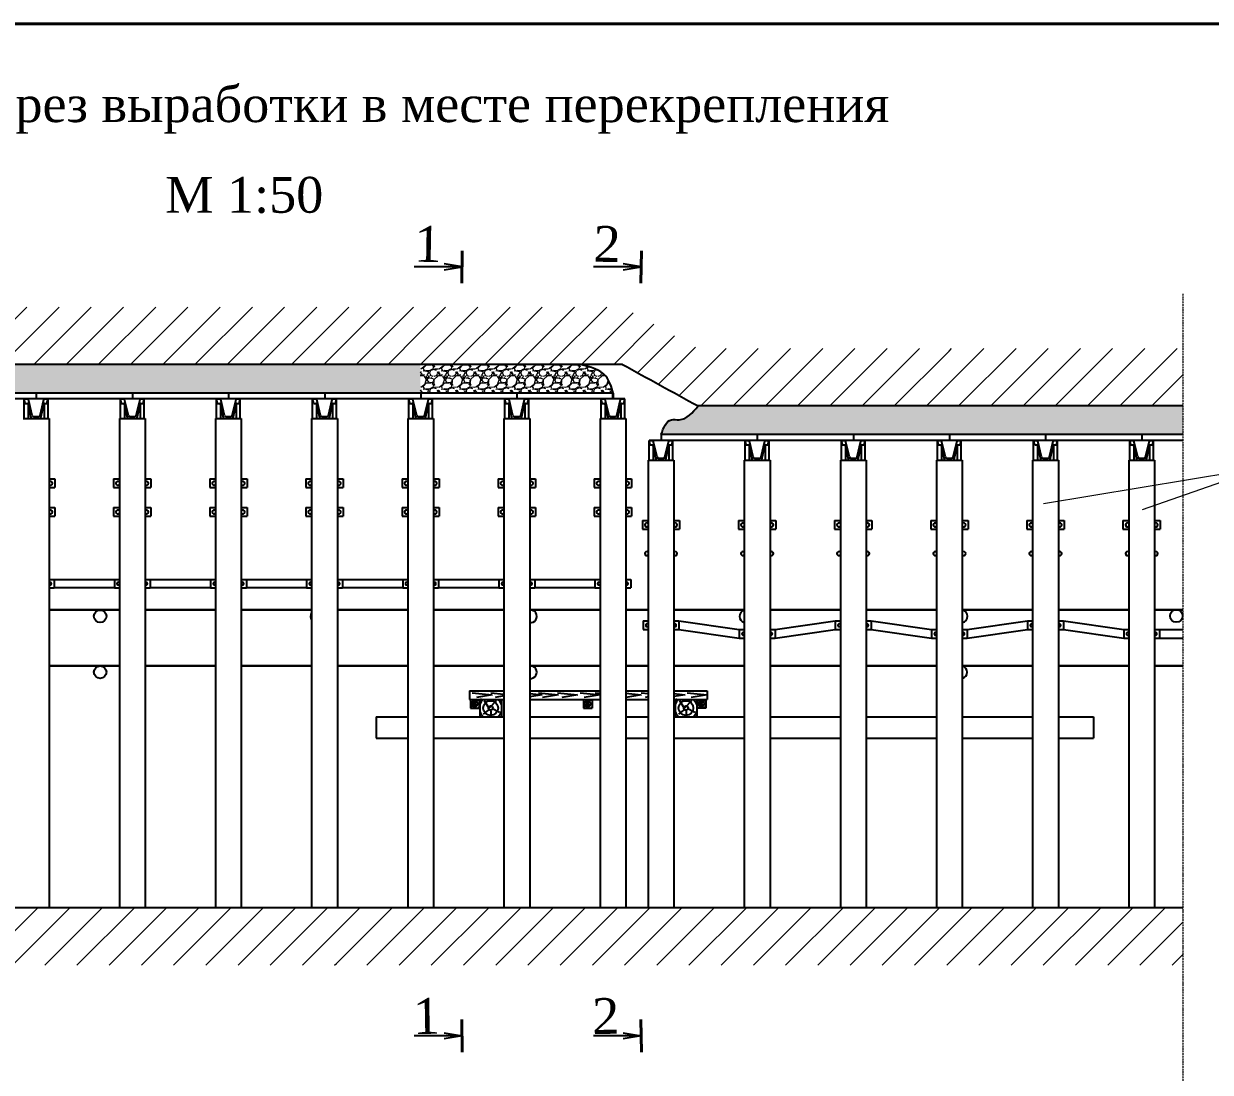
# Model space of a CAD drawing. Header units: millimetres. Extents: x -46762 to 161452, y -66984 to 31524.
# Drawn here: x -38017 to -29747, y 11170 to 18483 of the extents above; entities that cross this region are included whole.
import ezdxf

# ---------------------------------------------------------------- set-up
doc = ezdxf.new("R2010")
doc.units = ezdxf.units.MM
doc.header["$LTSCALE"] = 0.5
doc.linetypes.add('ACAD_ISO10W100', pattern=[18, 12, -3, 0, -3])
doc.styles.get("Standard").update_dxf_attribs({"font": 'TIMES.TTF'})
pattern_1 = [(228.0128, (-73422.488, -15068.033), (-1016.0008633, -1143.0014045), [17.08605, -1691.525]), (184.9697, (-73433.9176, -15080.733), (1524.0024653, 126.99910377), [29.32025, -2902.7]), (132.5104, (-73463.1276, -15083.273), (1269.9990759, -1397.0013646), [20.6741, -2046.735]), (267.2737, (-73512.6576, -15115.023), (126.99944854, 2539.9991827), [26.70025, -2643.32]), (292.8337, (-73513.9276, -15141.693), (-635.0018028, 1524.0008665), [26.1817, -2591.99]), (357.2737, (-73503.7676, -15165.823), (-2539.9991827, 126.99944854), [26.70025, -2643.32]), (37.6942, (-73477.0976, -15167.093), (-1651.00104306, -1269.99886785), [35.3097, -3495.655]), (72.2553, (-73449.1576, -15145.503), (889.00177827, 2794.0008103), [33.336, -3300.265]), (121.4296, (-73438.9976, -15113.753), (-1016.00026176, 1650.998058), [26.79065, -2652.275]), (175.2364, (-73452.968, -15090.893), (1396.9989027, -126.9988081), [30.58565, -1498.695]), (222.3974, (-73483.4476, -15088.3528), (-1524.00004586, -1396.99818253), [39.5539, -3915.84]), (138.8141, (-73386.928, -15116.293), (-888.9994337, 761.9988279), [13.50025, -1336.53]), (171.4692, (-73397.0876, -15107.403), (1650.9974798, -254.00064), [25.6841, -2542.73]), (225, (-73422.49, -15103.59), (-3e-14, -126.99991), [17.96045, -161.6445]), (203.1986, (-73431.378, -15088.353), (635.0021413, 254.0011137), [9.67205, -957.53]), (291.8014, (-73440.268, -15092.163), (-127.000089, 381.000245), [13.6783, -670.24]), (30.9638, (-73435.188, -15104.863), (380.999598, 254.000198), [22.216, -718.315]), (161.5651, (-73416.138, -15093.433), (254.000116, -126.99981), [16.06435, -385.545]), (16.3895, (-73513.9276, -15092.163), (1270.0007007, 380.9992075), [22.5044, -2227.94]), (70.3462, (-73492.3376, -15085.813), (-507.9985844, -1396.9980244), [18.87995, -1869.11]), (293.1986, (-73416.138, -15068.033), (-254.0011137, 635.0021413), [19.344, -947.86]), (343.6105, (-73408.5176, -15085.813), (-1270.0007007, 380.9992075), [22.5044, -2227.94]), (339.444, (-73513.928, -15170.903), (-635.0007882, 253.999692), [21.70175, -1063.385]), (294.7751, (-73493.608, -15178.523), (-634.9985202, 1396.9993513), [18.1836, -1800.18]), (66.8014, (-73414.868, -15195.033), (254.0011137, 635.0021413), [19.344, -947.86]), (17.354, (-73407.2476, -15177.253), (-1651.0000891, -507.9992338), [21.28915, -2107.62]), (69.444, (-73477.098, -15195.033), (-253.999692, -635.0007882), [10.8509, -1074.24]), (101.3099, (-73422.488, -15195.033), (-126.999373, 507.998373), [6.47575, -641.1]), (165.9638, (-73423.758, -15188.683), (381.000268, -126.99978), [26.1817, -497.4525]), (186.009, (-73449.1576, -15182.333), (1269.9981272, 126.9997034), [24.26335, -2402.07]), (303.6901, (-73435.188, -15116.293), (-127.000044, 253.999755), [18.3162, -439.589]), (353.1572, (-73425.0276, -15131.533), (2159.00089283, -254.0011376), [31.97785, -3165.8]), (60.9454, (-73393.278, -15135.343), (-507.9988183, -888.9978805), [13.0754, -1294.47]), (90, (-73386.93, -15123.91), (-127, 127), [7.62, -119.38]), (120.2564, (-73451.698, -15178.523), (507.9989233, -888.9995516), [17.64335, -1746.695]), (48.0128, (-73460.588, -15163.283), (1016.0008633, 1143.0014045), [34.17215, -1674.44]), (0, (-73437.73, -15137.88), (127, 127), [33.02, -93.98]), (325.3048, (-73404.7076, -15137.883), (-1269.9977995, 889.0000845), [20.0805, -1987.965]), (254.0546, (-73388.198, -15149.313), (-127.000324, -508.00121), [18.49145, -906.085]), (207.646, (-73393.2776, -15167.093), (-2412.99915245, -1270.00079874), [30.10725, -2980.625]), (175.4261, (-73419.9476, -15181.063), (-1651.00038024, 126.99938556), [31.85145, -3153.29]), (175.4261, (-73419.9476, -15181.063), (-1651.00038024, 126.99938556), [31.85145, -3153.29])]
pattern_2 = [(45, (-73513.93, -15195.03), (-112.2532, 112.2532), [])]

msp = doc.modelspace()

# ---------------------------------------------------------------- hatches: boundary and pattern name
at = {"lineweight": 9, "ltscale": 2}
h = msp.add_hatch(dxfattribs=at)
h.set_pattern_fill('ANSI31', color=256, scale=50, style=0)
h.set_pattern_definition(pattern_2)
h.paths.add_polyline_path([(-35252.91, 16506.98), (-39940.34, 16506.98), (-39940.34, 16106.98), (-35252.91, 16106.98)])
h = msp.add_hatch(dxfattribs=at)
h.set_pattern_fill('ANSI31', color=256, scale=50, style=0)
h.set_pattern_definition(pattern_2)
edge = h.paths.add_edge_path()
edge.add_line((-31567.28, 16216.98), (-33316.99, 16216.98))
edge.add_line((-33316.99, 16216.98), (-33844.82, 16506.98))
edge.add_line((-33844.82, 16506.98), (-35252.91, 16506.98))
edge.add_line((-35252.91, 16506.98), (-35252.91, 16106.98))
edge.add_line((-35252.91, 16106.98), (-33844.82, 16106.98))
edge.add_spline(control_points=[(-33844.82, 16106.98), (-33668.88, 16010.32), (-33492.93, 15913.65), (-33316.99, 15816.98)], knot_values=[0, 0, 0, 0, 12.0450905, 12.0450905, 12.0450905, 12.0450905], degree=3, periodic=0)
edge.add_line((-33316.99, 15816.98), (-31567.28, 15816.98))
edge.add_line((-31567.28, 15816.98), (-31567.28, 16216.98))
h = msp.add_hatch(dxfattribs=at)
h.set_pattern_fill('ANSI31', color=256, scale=50, style=0)
h.set_pattern_definition(pattern_2)
h.paths.add_polyline_path([(-29937.65, 16216.98), (-31567.28, 16216.98), (-31567.28, 15816.98), (-29937.65, 15816.98)])
h = msp.add_hatch(dxfattribs=at)
h.set_pattern_fill('GRAVEL', color=256, scale=5, style=0)
h.set_pattern_definition(pattern_1)
h.paths.add_polyline_path([(-35252.91, 16106.98), (-39940.34, 16106.98), (-39940.34, 15906.98), (-35252.91, 15906.98)])
h = msp.add_hatch(dxfattribs=at)
h.set_pattern_fill('GRAVEL', color=256, scale=5, style=0)
h.set_pattern_definition(pattern_1)
edge = h.paths.add_edge_path()
edge.add_spline(control_points=[(-33908.96, 15906.98), (-33921.7, 15950.48), (-33953.7, 16059.78), (-34067.7, 16089.24), (-34136.34, 16106.98)], knot_values=[0, 0, 0, 0, 2.569554, 6.4576697, 6.4576697, 6.4576697, 6.4576697], degree=3, periodic=0)
edge.add_line((-34136.34, 16106.98), (-35252.91, 16106.98))
edge.add_line((-35252.91, 16106.98), (-35252.91, 15906.98))
edge.add_line((-35252.91, 15906.98), (-33908.96, 15906.98))
h = msp.add_hatch(dxfattribs=at)
h.set_pattern_fill('GRAVEL', color=256, scale=5, style=0)
h.set_pattern_definition(pattern_1)
edge = h.paths.add_edge_path()
edge.add_line((-31567.28, 15816.98), (-33316.99, 15816.98))
edge.add_spline(control_points=[(-33316.99, 15816.98), (-33355.57, 15770.31), (-33407.06, 15708.01), (-33533.46, 15734.22), (-33557.8, 15665.21), (-33574.82, 15616.98)], knot_values=[0, 0, 0, 0, 3.2563129, 4.3460939, 6.8760984, 6.8760984, 6.8760984, 6.8760984], degree=3, periodic=0)
edge.add_line((-33574.82, 15616.98), (-31567.28, 15616.98))
edge.add_line((-31567.28, 15616.98), (-31567.28, 15816.98))
h.paths.add_polyline_path([(-29937.65, 15816.98), (-31567.28, 15816.98), (-31567.28, 15616.98), (-29937.65, 15616.98)])
h = msp.add_hatch(dxfattribs=at)
h.set_pattern_fill('ANSI31', color=256, scale=50, style=0)
h.set_pattern_definition(pattern_2)
h.paths.add_polyline_path([(-35837.59, 12316.98), (-43693.73, 12316.98), (-43693.73, 11916.98), (-35837.59, 11916.98)])
h = msp.add_hatch(dxfattribs=at)
h.set_pattern_fill('ANSI31', color=256, scale=50, style=0)
h.set_pattern_definition(pattern_2)
h.paths.add_polyline_path([(-29937.65, 12316.98), (-33343.78, 12316.98), (-35837.59, 12316.98), (-35837.59, 11916.98), (-33343.78, 11916.98), (-29937.65, 11916.98)])

# ---------------------------------------------------------------- linework, layer by layer
at = {"lineweight": 40}
for p, q in [((-46762.33, 18482.97), (-18022.98, 18482.97)), ((-34960.35, 16899.9), (-34964.3, 16673.12)), ((-33711.09, 16899.9), (-33715.05, 16673.12)), ((-34960.35, 11310.9), (-34964.3, 11537.68)), ((-33711.09, 11310.9), (-33715.05, 11537.68))]:
    msp.add_line(p, q, dxfattribs=at)
at = {"ltscale": 2}
for p, q in [((-34962.32, 16786.51), (-35087.32, 16807.34)), ((-33713.07, 16786.51), (-33838.07, 16807.34)), ((-34962.32, 16786.51), (-35294.74, 16786.51)), ((-35087.32, 16765.68), (-34962.32, 16786.51)), ((-33713.07, 16786.51), (-34045.48, 16786.51)), ((-33838.07, 16765.68), (-33713.07, 16786.51)), ((-33844.82, 16106.98), (-43693.73, 16106.98)), ((-33908.96, 15906.98), (-43693.73, 15906.98)), ((-37929.29, 15906.98), (-37929.29, 15866.98)), ((-37259.29, 15906.98), (-37259.29, 15866.98)), ((-36589.29, 15906.98), (-36589.29, 15866.98)), ((-35919.29, 15906.98), (-35919.29, 15866.98)), ((-35249.29, 15906.98), (-35249.29, 15866.98)), ((-34579.29, 15906.98), (-34579.29, 15866.98)), ((-33912.91, 15906.98), (-33912.91, 15866.98)), ((-33909.29, 15906.98), (-33909.29, 15866.98)), ((-33827.59, 15866.98), (-43693.73, 15866.98)), ((-29937.65, 15816.98), (-33316.99, 15816.98)), ((-38020.59, 15729.98), (-37840.59, 15729.98)), ((-37840.59, 15729.98), (-37840.59, 12316.98)), ((-37350.59, 15729.98), (-37350.59, 12316.98)), ((-37350.59, 15729.98), (-37170.59, 15729.98)), ((-37170.59, 15729.98), (-37170.59, 12316.98)), ((-36680.59, 15729.98), (-36680.59, 12316.98)), ((-36680.59, 15729.98), (-36500.59, 15729.98)), ((-36500.59, 15729.98), (-36500.59, 12316.98)), ((-36010.59, 15729.98), (-36010.59, 12316.98)), ((-36010.59, 15729.98), (-35830.59, 15729.98)), ((-35830.59, 15729.98), (-35830.59, 12316.98)), ((-35340.59, 15729.98), (-35340.59, 13650.17)), ((-35340.59, 15729.98), (-35160.59, 15729.98)), ((-35160.59, 15729.98), (-35160.59, 13650.17)), ((-34670.59, 15729.98), (-34670.59, 13650.17)), ((-34670.59, 15729.98), (-34490.59, 15729.98)), ((-34490.59, 15729.98), (-34490.59, 13650.17)), ((-34000.59, 15729.98), (-34000.59, 13650.17)), ((-34000.59, 15729.98), (-33820.59, 15729.98)), ((-33820.59, 15729.98), (-33820.59, 13650.17)), ((-29937.65, 15576.98), (-33658.54, 15576.98)), ((-29937.65, 15616.98), (-33574.82, 15616.98)), ((-33574.82, 15616.98), (-33574.82, 15576.98)), ((-32904.82, 15616.98), (-32904.82, 15576.98)), ((-32234.82, 15616.98), (-32234.82, 15576.98)), ((-31564.82, 15616.98), (-31564.82, 15576.98)), ((-30894.82, 15616.98), (-30894.82, 15576.98)), ((-30224.82, 15616.98), (-30224.82, 15576.98)), ((-33665.59, 15439.98), (-33665.59, 13650.17)), ((-33665.59, 15439.98), (-33485.59, 15439.98)), ((-33485.59, 15439.98), (-33485.59, 13650.17)), ((-32995.59, 15439.98), (-32995.59, 13650.17)), ((-32995.59, 15439.98), (-32815.59, 15439.98)), ((-32815.59, 15439.98), (-32815.59, 13650.17)), ((-32325.59, 15439.98), (-32325.59, 13650.17)), ((-32325.59, 15439.98), (-32145.59, 15439.98)), ((-32145.59, 15439.98), (-32145.59, 13650.17)), ((-31655.59, 15439.98), (-31655.59, 13650.17)), ((-31655.59, 15439.98), (-31475.59, 15439.98)), ((-31475.59, 15439.98), (-31475.59, 13650.17)), ((-30985.59, 15439.98), (-30985.59, 13650.17)), ((-30985.59, 15439.98), (-30805.59, 15439.98)), ((-30805.59, 15439.98), (-30805.59, 13650.17)), ((-30315.59, 15439.98), (-30315.59, 12316.98)), ((-30315.59, 15439.98), (-30135.59, 15439.98)), ((-30135.59, 15439.98), (-30135.59, 12316.98)), ((-33450.59, 14317.82), (-33030.59, 14257.82)), ((-32780.59, 14257.82), (-32360.59, 14317.82)), ((-32110.59, 14317.82), (-31690.59, 14257.82)), ((-31440.59, 14257.82), (-31020.59, 14317.82)), ((-30770.59, 14317.82), (-30350.59, 14257.82)), ((-33450.59, 14257.82), (-33030.59, 14197.82)), ((-32780.59, 14197.82), (-32360.59, 14257.82)), ((-32110.59, 14257.82), (-31690.59, 14197.82)), ((-31440.59, 14197.82), (-31020.59, 14257.82)), ((-30770.59, 14257.82), (-30350.59, 14197.82)), ((-30100.59, 14257.82), (-29937.65, 14257.82)), ((-30100.59, 14197.82), (-29937.65, 14197.82)), ((-35340.59, 13650.17), (-35340.59, 12316.98)), ((-35160.59, 13650.17), (-35160.59, 12316.98)), ((-34670.59, 13650.17), (-34670.59, 12316.98)), ((-34490.59, 13650.17), (-34490.59, 12316.98)), ((-34000.59, 13650.17), (-34000.59, 12316.98)), ((-33820.59, 13650.17), (-33820.59, 12316.98)), ((-33665.59, 13650.17), (-33665.59, 12316.98)), ((-33485.59, 13650.17), (-33485.59, 12316.98)), ((-32995.59, 13650.17), (-32995.59, 12316.98)), ((-32815.59, 13650.17), (-32815.59, 12316.98)), ((-32325.59, 13650.17), (-32325.59, 12316.98)), ((-32145.59, 13650.17), (-32145.59, 12316.98)), ((-31655.59, 13650.17), (-31655.59, 12316.98)), ((-31475.59, 13650.17), (-31475.59, 12316.98)), ((-30985.59, 13650.17), (-30985.59, 12316.98)), ((-30805.59, 13650.17), (-30805.59, 12316.98)), ((-33343.78, 12316.98), (-43693.73, 12316.98)), ((-29937.65, 12316.98), (-33343.78, 12316.98)), ((-34962.32, 11424.29), (-35294.74, 11424.29)), ((-35087.32, 11445.12), (-34962.32, 11424.29)), ((-34962.32, 11424.29), (-35087.32, 11403.46)), ((-33713.07, 11424.29), (-34045.48, 11424.29)), ((-33838.07, 11445.12), (-33713.07, 11424.29)), ((-33713.07, 11424.29), (-33838.07, 11403.46))]:
    msp.add_line(p, q, dxfattribs=at)
at = {"linetype": 'ACAD_ISO10W100', "lineweight": 15, "ltscale": 2}
for p, q in [((-29937.65, 16599.67), (-29937.65, 11611.13)), ((-29937.65, 11611.13), (-29937.65, 3871.45))]:
    msp.add_line(p, q, dxfattribs=at)
for p, q in [((-38013.59, 15866.98), (-37990.32, 15866.98)), ((-38013.59, 15729.98), (-38013.59, 15866.98)), ((-38006.09, 15834.98), (-38013.54, 15866.98)), ((-38006.09, 15834.98), (-37990.44, 15834.98)), ((-37985.59, 15832.51), (-37985.59, 15729.98)), ((-37964.1, 15734.73), (-37984.57, 15830.24)), ((-37957.91, 15751.42), (-37984.48, 15862.38)), ((-37903.26, 15751.42), (-37876.69, 15862.38)), ((-37897.07, 15734.73), (-37876.6, 15830.24)), ((-37875.59, 15832.51), (-37875.59, 15729.98)), ((-37870.85, 15866.98), (-37847.59, 15866.98)), ((-37870.73, 15834.98), (-37855.16, 15834.98)), ((-37855.16, 15834.98), (-37847.74, 15866.98)), ((-37847.59, 15729.98), (-37847.59, 15866.98)), ((-37343.59, 15866.98), (-37320.32, 15866.98)), ((-37343.59, 15729.98), (-37343.59, 15866.98)), ((-37336.09, 15834.98), (-37343.54, 15866.98)), ((-37336.09, 15834.98), (-37320.44, 15834.98)), ((-37315.59, 15832.51), (-37315.59, 15729.98)), ((-37294.1, 15734.73), (-37314.57, 15830.24)), ((-37287.91, 15751.42), (-37314.48, 15862.38)), ((-37233.26, 15751.42), (-37206.69, 15862.38)), ((-37227.07, 15734.73), (-37206.6, 15830.24)), ((-37205.59, 15832.51), (-37205.59, 15729.98)), ((-37200.85, 15866.98), (-37177.59, 15866.98)), ((-37200.73, 15834.98), (-37185.16, 15834.98)), ((-37185.16, 15834.98), (-37177.74, 15866.98)), ((-37177.59, 15729.98), (-37177.59, 15866.98)), ((-36673.59, 15866.98), (-36650.32, 15866.98)), ((-36673.59, 15729.98), (-36673.59, 15866.98)), ((-36666.09, 15834.98), (-36673.54, 15866.98)), ((-36666.09, 15834.98), (-36650.44, 15834.98)), ((-36645.59, 15832.51), (-36645.59, 15729.98)), ((-36624.1, 15734.73), (-36644.57, 15830.24)), ((-36617.91, 15751.42), (-36644.48, 15862.38)), ((-36563.26, 15751.42), (-36536.69, 15862.38)), ((-36557.07, 15734.73), (-36536.6, 15830.24)), ((-36535.59, 15832.51), (-36535.59, 15729.98)), ((-36530.85, 15866.98), (-36507.59, 15866.98)), ((-36530.73, 15834.98), (-36515.16, 15834.98)), ((-36515.16, 15834.98), (-36507.74, 15866.98)), ((-36507.59, 15729.98), (-36507.59, 15866.98)), ((-36003.59, 15866.98), (-35980.32, 15866.98)), ((-36003.59, 15729.98), (-36003.59, 15866.98)), ((-35996.09, 15834.98), (-36003.54, 15866.98)), ((-35996.09, 15834.98), (-35980.44, 15834.98)), ((-35975.59, 15832.51), (-35975.59, 15729.98)), ((-35954.1, 15734.73), (-35974.57, 15830.24)), ((-35947.91, 15751.42), (-35974.48, 15862.38)), ((-35893.26, 15751.42), (-35866.69, 15862.38)), ((-35887.07, 15734.73), (-35866.6, 15830.24)), ((-35865.59, 15832.51), (-35865.59, 15729.98)), ((-35860.85, 15866.98), (-35837.59, 15866.98)), ((-35860.73, 15834.98), (-35845.16, 15834.98)), ((-35845.16, 15834.98), (-35837.74, 15866.98)), ((-35837.59, 15729.98), (-35837.59, 15866.98)), ((-35333.59, 15866.98), (-35310.32, 15866.98)), ((-35333.59, 15729.98), (-35333.59, 15866.98)), ((-35326.09, 15834.98), (-35333.54, 15866.98)), ((-35326.09, 15834.98), (-35310.44, 15834.98)), ((-35305.59, 15832.51), (-35305.59, 15729.98)), ((-35284.1, 15734.73), (-35304.57, 15830.24)), ((-35277.91, 15751.42), (-35304.48, 15862.38)), ((-35223.26, 15751.42), (-35196.69, 15862.38)), ((-35217.07, 15734.73), (-35196.6, 15830.24)), ((-35195.59, 15832.51), (-35195.59, 15729.98)), ((-35190.85, 15866.98), (-35167.59, 15866.98)), ((-35190.73, 15834.98), (-35175.16, 15834.98)), ((-35175.16, 15834.98), (-35167.74, 15866.98)), ((-35167.59, 15729.98), (-35167.59, 15866.98)), ((-34663.59, 15866.98), (-34640.32, 15866.98)), ((-34663.59, 15729.98), (-34663.59, 15866.98)), ((-34656.09, 15834.98), (-34663.54, 15866.98)), ((-34656.09, 15834.98), (-34640.44, 15834.98)), ((-34635.59, 15832.51), (-34635.59, 15729.98)), ((-34614.1, 15734.73), (-34634.57, 15830.24)), ((-34607.91, 15751.42), (-34634.48, 15862.38)), ((-34553.26, 15751.42), (-34526.69, 15862.38)), ((-34547.07, 15734.73), (-34526.6, 15830.24)), ((-34525.59, 15832.51), (-34525.59, 15729.98)), ((-34520.85, 15866.98), (-34497.59, 15866.98)), ((-34520.73, 15834.98), (-34505.16, 15834.98)), ((-34505.16, 15834.98), (-34497.74, 15866.98)), ((-34497.59, 15729.98), (-34497.59, 15866.98)), ((-33993.59, 15866.98), (-33970.32, 15866.98)), ((-33993.59, 15729.98), (-33993.59, 15866.98)), ((-33986.09, 15834.98), (-33993.54, 15866.98)), ((-33986.09, 15834.98), (-33970.44, 15834.98)), ((-33965.59, 15832.51), (-33965.59, 15729.98)), ((-33944.1, 15734.73), (-33964.57, 15830.24)), ((-33937.91, 15751.42), (-33964.48, 15862.38)), ((-33883.26, 15751.42), (-33856.69, 15862.38)), ((-33877.07, 15734.73), (-33856.6, 15830.24)), ((-33855.59, 15832.51), (-33855.59, 15729.98)), ((-33850.85, 15866.98), (-33827.59, 15866.98)), ((-33850.73, 15834.98), (-33835.16, 15834.98)), ((-33835.16, 15834.98), (-33827.74, 15866.98)), ((-33827.59, 15729.98), (-33827.59, 15866.98)), ((-37958.23, 15729.98), (-37902.94, 15729.98)), ((-37947.21, 15742.98), (-37913.96, 15742.98)), ((-37288.23, 15729.98), (-37232.94, 15729.98)), ((-37277.21, 15742.98), (-37243.96, 15742.98)), ((-36618.23, 15729.98), (-36562.94, 15729.98)), ((-36607.21, 15742.98), (-36573.96, 15742.98)), ((-35948.23, 15729.98), (-35892.94, 15729.98)), ((-35937.21, 15742.98), (-35903.96, 15742.98)), ((-35278.23, 15729.98), (-35222.94, 15729.98)), ((-35267.21, 15742.98), (-35233.96, 15742.98)), ((-34608.23, 15729.98), (-34552.94, 15729.98)), ((-34597.21, 15742.98), (-34563.96, 15742.98)), ((-33938.23, 15729.98), (-33882.94, 15729.98)), ((-33927.21, 15742.98), (-33893.96, 15742.98)), ((-33658.59, 15439.98), (-33658.59, 15576.98)), ((-33658.59, 15576.98), (-33635.32, 15576.98)), ((-33651.09, 15544.98), (-33658.54, 15576.98)), ((-33602.91, 15461.42), (-33629.48, 15572.38)), ((-33548.26, 15461.42), (-33521.69, 15572.38)), ((-33515.85, 15576.98), (-33492.59, 15576.98)), ((-33500.16, 15544.98), (-33492.74, 15576.98)), ((-33492.59, 15439.98), (-33492.59, 15576.98)), ((-32988.59, 15439.98), (-32988.59, 15576.98)), ((-32988.59, 15576.98), (-32965.32, 15576.98)), ((-32981.09, 15544.98), (-32988.54, 15576.98)), ((-32932.91, 15461.42), (-32959.48, 15572.38)), ((-32878.26, 15461.42), (-32851.69, 15572.38)), ((-32845.85, 15576.98), (-32822.59, 15576.98)), ((-32830.16, 15544.98), (-32822.74, 15576.98)), ((-32822.59, 15439.98), (-32822.59, 15576.98)), ((-32318.59, 15439.98), (-32318.59, 15576.98)), ((-32318.59, 15576.98), (-32295.32, 15576.98)), ((-32311.09, 15544.98), (-32318.54, 15576.98)), ((-32262.91, 15461.42), (-32289.48, 15572.38)), ((-32208.26, 15461.42), (-32181.69, 15572.38)), ((-32175.85, 15576.98), (-32152.59, 15576.98)), ((-32160.16, 15544.98), (-32152.74, 15576.98)), ((-32152.59, 15439.98), (-32152.59, 15576.98)), ((-31648.59, 15439.98), (-31648.59, 15576.98)), ((-31648.59, 15576.98), (-31625.32, 15576.98)), ((-31641.09, 15544.98), (-31648.54, 15576.98)), ((-31592.91, 15461.42), (-31619.48, 15572.38)), ((-31538.26, 15461.42), (-31511.69, 15572.38)), ((-31505.85, 15576.98), (-31482.59, 15576.98)), ((-31490.16, 15544.98), (-31482.74, 15576.98)), ((-31482.59, 15439.98), (-31482.59, 15576.98)), ((-30978.59, 15439.98), (-30978.59, 15576.98)), ((-30978.59, 15576.98), (-30955.32, 15576.98)), ((-30971.09, 15544.98), (-30978.54, 15576.98)), ((-30922.91, 15461.42), (-30949.48, 15572.38)), ((-30868.26, 15461.42), (-30841.69, 15572.38)), ((-30835.85, 15576.98), (-30812.59, 15576.98)), ((-30820.16, 15544.98), (-30812.74, 15576.98)), ((-30812.59, 15439.98), (-30812.59, 15576.98)), ((-30308.59, 15439.98), (-30308.59, 15576.98)), ((-30308.59, 15576.98), (-30285.32, 15576.98)), ((-30301.09, 15544.98), (-30308.54, 15576.98)), ((-30252.91, 15461.42), (-30279.48, 15572.38)), ((-30198.26, 15461.42), (-30171.69, 15572.38)), ((-30165.85, 15576.98), (-30142.59, 15576.98)), ((-30150.16, 15544.98), (-30142.74, 15576.98)), ((-30142.59, 15439.98), (-30142.59, 15576.98)), ((-33651.09, 15544.98), (-33635.44, 15544.98)), ((-33630.59, 15542.51), (-33630.59, 15439.98)), ((-33609.1, 15444.73), (-33629.57, 15540.24)), ((-33542.07, 15444.73), (-33521.6, 15540.24)), ((-33520.59, 15542.51), (-33520.59, 15439.98)), ((-33515.73, 15544.98), (-33500.16, 15544.98)), ((-32981.09, 15544.98), (-32965.44, 15544.98)), ((-32960.59, 15542.51), (-32960.59, 15439.98)), ((-32939.1, 15444.73), (-32959.57, 15540.24)), ((-32872.07, 15444.73), (-32851.6, 15540.24)), ((-32850.59, 15542.51), (-32850.59, 15439.98)), ((-32845.73, 15544.98), (-32830.16, 15544.98)), ((-32311.09, 15544.98), (-32295.44, 15544.98)), ((-32290.59, 15542.51), (-32290.59, 15439.98)), ((-32269.1, 15444.73), (-32289.57, 15540.24)), ((-32202.07, 15444.73), (-32181.6, 15540.24)), ((-32180.59, 15542.51), (-32180.59, 15439.98)), ((-32175.73, 15544.98), (-32160.16, 15544.98)), ((-31641.09, 15544.98), (-31625.44, 15544.98)), ((-31620.59, 15542.51), (-31620.59, 15439.98)), ((-31599.1, 15444.73), (-31619.57, 15540.24)), ((-31532.07, 15444.73), (-31511.6, 15540.24)), ((-31510.59, 15542.51), (-31510.59, 15439.98)), ((-31505.73, 15544.98), (-31490.16, 15544.98)), ((-30971.09, 15544.98), (-30955.44, 15544.98)), ((-30950.59, 15542.51), (-30950.59, 15439.98)), ((-30929.1, 15444.73), (-30949.57, 15540.24)), ((-30862.07, 15444.73), (-30841.6, 15540.24)), ((-30840.59, 15542.51), (-30840.59, 15439.98)), ((-30835.73, 15544.98), (-30820.16, 15544.98)), ((-30301.09, 15544.98), (-30285.44, 15544.98)), ((-30280.59, 15542.51), (-30280.59, 15439.98)), ((-30259.1, 15444.73), (-30279.57, 15540.24)), ((-30192.07, 15444.73), (-30171.6, 15540.24)), ((-30170.59, 15542.51), (-30170.59, 15439.98)), ((-30165.73, 15544.98), (-30150.16, 15544.98)), ((-33603.23, 15439.98), (-33547.94, 15439.98)), ((-33592.21, 15452.98), (-33558.96, 15452.98)), ((-32933.23, 15439.98), (-32877.94, 15439.98)), ((-32922.21, 15452.98), (-32888.96, 15452.98)), ((-32263.23, 15439.98), (-32207.94, 15439.98)), ((-32252.21, 15452.98), (-32218.96, 15452.98)), ((-31593.23, 15439.98), (-31537.94, 15439.98)), ((-31582.21, 15452.98), (-31548.96, 15452.98)), ((-30923.23, 15439.98), (-30867.94, 15439.98)), ((-30912.21, 15452.98), (-30878.96, 15452.98)), ((-30253.23, 15439.98), (-30197.94, 15439.98)), ((-30242.21, 15452.98), (-30208.96, 15452.98)), ((-37840.59, 15307.82), (-37800.59, 15307.82)), ((-37800.59, 15307.82), (-37800.59, 15247.82)), ((-37390.59, 15307.82), (-37350.59, 15307.82)), ((-37390.59, 15307.82), (-37390.59, 15247.82)), ((-37170.59, 15307.82), (-37130.59, 15307.82)), ((-37130.59, 15307.82), (-37130.59, 15247.82)), ((-36720.59, 15307.82), (-36680.59, 15307.82)), ((-36720.59, 15307.82), (-36720.59, 15247.82)), ((-36500.59, 15307.82), (-36460.59, 15307.82)), ((-36460.59, 15307.82), (-36460.59, 15247.82)), ((-36050.59, 15307.82), (-36010.59, 15307.82)), ((-36050.59, 15307.82), (-36050.59, 15247.82)), ((-35830.59, 15307.82), (-35790.59, 15307.82)), ((-35790.59, 15307.82), (-35790.59, 15247.82)), ((-35380.59, 15307.82), (-35340.59, 15307.82)), ((-35380.59, 15307.82), (-35380.59, 15247.82)), ((-35160.59, 15307.82), (-35120.59, 15307.82)), ((-35120.59, 15307.82), (-35120.59, 15247.82)), ((-34710.59, 15307.82), (-34670.59, 15307.82)), ((-34710.59, 15307.82), (-34710.59, 15247.82)), ((-34490.59, 15307.82), (-34450.59, 15307.82)), ((-34450.59, 15307.82), (-34450.59, 15247.82)), ((-34040.59, 15307.82), (-34000.59, 15307.82)), ((-34040.59, 15307.82), (-34040.59, 15247.82)), ((-33820.59, 15307.82), (-33780.59, 15307.82)), ((-33780.59, 15307.82), (-33780.59, 15247.82)), ((-37840.59, 15247.82), (-37800.59, 15247.82)), ((-37390.59, 15247.82), (-37350.59, 15247.82)), ((-37170.59, 15247.82), (-37130.59, 15247.82)), ((-36720.59, 15247.82), (-36680.59, 15247.82)), ((-36500.59, 15247.82), (-36460.59, 15247.82)), ((-36050.59, 15247.82), (-36010.59, 15247.82)), ((-35830.59, 15247.82), (-35790.59, 15247.82)), ((-35380.59, 15247.82), (-35340.59, 15247.82)), ((-35160.59, 15247.82), (-35120.59, 15247.82)), ((-34710.59, 15247.82), (-34670.59, 15247.82)), ((-34490.59, 15247.82), (-34450.59, 15247.82)), ((-34040.59, 15247.82), (-34000.59, 15247.82)), ((-33820.59, 15247.82), (-33780.59, 15247.82)), ((-37840.59, 15107.82), (-37800.59, 15107.82)), ((-37800.59, 15107.82), (-37800.59, 15047.82)), ((-37390.59, 15107.82), (-37350.59, 15107.82)), ((-37390.59, 15107.82), (-37390.59, 15047.82)), ((-37170.59, 15107.82), (-37130.59, 15107.82)), ((-37130.59, 15107.82), (-37130.59, 15047.82)), ((-36720.59, 15107.82), (-36680.59, 15107.82)), ((-36720.59, 15107.82), (-36720.59, 15047.82)), ((-36500.59, 15107.82), (-36460.59, 15107.82)), ((-36460.59, 15107.82), (-36460.59, 15047.82)), ((-36050.59, 15107.82), (-36010.59, 15107.82)), ((-36050.59, 15107.82), (-36050.59, 15047.82)), ((-35830.59, 15107.82), (-35790.59, 15107.82)), ((-35790.59, 15107.82), (-35790.59, 15047.82)), ((-35380.59, 15107.82), (-35340.59, 15107.82)), ((-35380.59, 15107.82), (-35380.59, 15047.82)), ((-35160.59, 15107.82), (-35120.59, 15107.82)), ((-35120.59, 15107.82), (-35120.59, 15047.82)), ((-34710.59, 15107.82), (-34670.59, 15107.82)), ((-34710.59, 15107.82), (-34710.59, 15047.82)), ((-34490.59, 15107.82), (-34450.59, 15107.82)), ((-34450.59, 15107.82), (-34450.59, 15047.82)), ((-34040.59, 15107.82), (-34000.59, 15107.82)), ((-34040.59, 15107.82), (-34040.59, 15047.82)), ((-33820.59, 15107.82), (-33780.59, 15107.82)), ((-33780.59, 15107.82), (-33780.59, 15047.82)), ((-37840.59, 15047.82), (-37800.59, 15047.82)), ((-37390.59, 15047.82), (-37350.59, 15047.82)), ((-37170.59, 15047.82), (-37130.59, 15047.82)), ((-36720.59, 15047.82), (-36680.59, 15047.82)), ((-36500.59, 15047.82), (-36460.59, 15047.82)), ((-36050.59, 15047.82), (-36010.59, 15047.82)), ((-35830.59, 15047.82), (-35790.59, 15047.82)), ((-35380.59, 15047.82), (-35340.59, 15047.82)), ((-35160.59, 15047.82), (-35120.59, 15047.82)), ((-34710.59, 15047.82), (-34670.59, 15047.82)), ((-34490.59, 15047.82), (-34450.59, 15047.82)), ((-34040.59, 15047.82), (-34000.59, 15047.82)), ((-33820.59, 15047.82), (-33780.59, 15047.82)), ((-33705.59, 15017.82), (-33705.59, 14957.82)), ((-33705.59, 15017.82), (-33665.59, 15017.82)), ((-33485.59, 15017.82), (-33445.59, 15017.82)), ((-33445.59, 15017.82), (-33445.59, 14957.82)), ((-33035.59, 15017.82), (-33035.59, 14957.82)), ((-33035.59, 15017.82), (-32995.59, 15017.82)), ((-32815.59, 15017.82), (-32775.59, 15017.82)), ((-32775.59, 15017.82), (-32775.59, 14957.82)), ((-32365.59, 15017.82), (-32365.59, 14957.82)), ((-32365.59, 15017.82), (-32325.59, 15017.82)), ((-32145.59, 15017.82), (-32105.59, 15017.82)), ((-32105.59, 15017.82), (-32105.59, 14957.82)), ((-31695.59, 15017.82), (-31695.59, 14957.82)), ((-31695.59, 15017.82), (-31655.59, 15017.82)), ((-31475.59, 15017.82), (-31435.59, 15017.82)), ((-31435.59, 15017.82), (-31435.59, 14957.82)), ((-31025.59, 15017.82), (-31025.59, 14957.82)), ((-31025.59, 15017.82), (-30985.59, 15017.82)), ((-30805.59, 15017.82), (-30765.59, 15017.82)), ((-30765.59, 15017.82), (-30765.59, 14957.82)), ((-30355.59, 15017.82), (-30355.59, 14957.82)), ((-30355.59, 15017.82), (-30315.59, 15017.82)), ((-30135.59, 15017.82), (-30095.59, 15017.82)), ((-30095.59, 15017.82), (-30095.59, 14957.82)), ((-33705.59, 14957.82), (-33665.59, 14957.82)), ((-33485.59, 14957.82), (-33445.59, 14957.82)), ((-33035.59, 14957.82), (-32995.59, 14957.82)), ((-32815.59, 14957.82), (-32775.59, 14957.82)), ((-32365.59, 14957.82), (-32325.59, 14957.82)), ((-32145.59, 14957.82), (-32105.59, 14957.82)), ((-31695.59, 14957.82), (-31655.59, 14957.82)), ((-31475.59, 14957.82), (-31435.59, 14957.82)), ((-31025.59, 14957.82), (-30985.59, 14957.82)), ((-30805.59, 14957.82), (-30765.59, 14957.82)), ((-30355.59, 14957.82), (-30315.59, 14957.82)), ((-30135.59, 14957.82), (-30095.59, 14957.82)), ((-37840.59, 14607.82), (-37805.59, 14607.82)), ((-37805.59, 14607.82), (-37805.59, 14547.82)), ((-37385.59, 14607.82), (-37350.59, 14607.82)), ((-37385.59, 14607.82), (-37385.59, 14547.82)), ((-37170.59, 14607.82), (-37135.59, 14607.82)), ((-37135.59, 14607.82), (-37135.59, 14547.82)), ((-36715.59, 14607.82), (-36680.59, 14607.82)), ((-36715.59, 14607.82), (-36715.59, 14547.82)), ((-36500.59, 14607.82), (-36465.59, 14607.82)), ((-36465.59, 14607.82), (-36465.59, 14547.82)), ((-36045.59, 14607.82), (-36010.59, 14607.82)), ((-36045.59, 14607.82), (-36045.59, 14547.82)), ((-35830.59, 14607.82), (-35795.59, 14607.82)), ((-35795.59, 14607.82), (-35795.59, 14547.82)), ((-35375.59, 14607.82), (-35340.59, 14607.82)), ((-35375.59, 14607.82), (-35375.59, 14547.82)), ((-35160.59, 14607.82), (-35125.59, 14607.82)), ((-35125.59, 14607.82), (-35125.59, 14547.82)), ((-34705.59, 14607.82), (-34670.59, 14607.82)), ((-34705.59, 14607.82), (-34705.59, 14547.82)), ((-34490.59, 14607.82), (-34455.59, 14607.82)), ((-34455.59, 14607.82), (-34455.59, 14547.82)), ((-34035.59, 14607.82), (-34000.59, 14607.82)), ((-34035.59, 14607.82), (-34035.59, 14547.82)), ((-33820.59, 14607.82), (-33785.59, 14607.82)), ((-33785.59, 14607.82), (-33785.59, 14547.82)), ((-37840.59, 14547.82), (-37805.59, 14547.82)), ((-37385.59, 14547.82), (-37350.59, 14547.82)), ((-37170.59, 14547.82), (-37135.59, 14547.82)), ((-36715.59, 14547.82), (-36680.59, 14547.82)), ((-36500.59, 14547.82), (-36465.59, 14547.82)), ((-36045.59, 14547.82), (-36010.59, 14547.82)), ((-35830.59, 14547.82), (-35795.59, 14547.82)), ((-35375.59, 14547.82), (-35340.59, 14547.82)), ((-35160.59, 14547.82), (-35125.59, 14547.82)), ((-34705.59, 14547.82), (-34670.59, 14547.82)), ((-34490.59, 14547.82), (-34455.59, 14547.82)), ((-34035.59, 14547.82), (-34000.59, 14547.82)), ((-33820.59, 14547.82), (-33785.59, 14547.82)), ((-33700.59, 14317.82), (-33700.59, 14257.82)), ((-33700.59, 14317.82), (-33665.59, 14317.82)), ((-33485.59, 14317.82), (-33450.59, 14317.82)), ((-33450.59, 14317.82), (-33450.59, 14257.82)), ((-32360.59, 14317.82), (-32360.59, 14257.82)), ((-32360.59, 14317.82), (-32325.59, 14317.82)), ((-32145.59, 14317.82), (-32110.59, 14317.82)), ((-32110.59, 14317.82), (-32110.59, 14257.82)), ((-31020.59, 14317.82), (-31020.59, 14257.82)), ((-31020.59, 14317.82), (-30985.59, 14317.82)), ((-30805.59, 14317.82), (-30770.59, 14317.82)), ((-30770.59, 14317.82), (-30770.59, 14257.82)), ((-33700.59, 14257.82), (-33665.59, 14257.82)), ((-33485.59, 14257.82), (-33450.59, 14257.82)), ((-33030.59, 14257.82), (-33030.59, 14197.82)), ((-33030.59, 14257.82), (-32995.59, 14257.82)), ((-32815.59, 14257.82), (-32780.59, 14257.82)), ((-32780.59, 14257.82), (-32780.59, 14197.82)), ((-32360.59, 14257.82), (-32325.59, 14257.82)), ((-32145.59, 14257.82), (-32110.59, 14257.82)), ((-31690.59, 14257.82), (-31690.59, 14197.82)), ((-31690.59, 14257.82), (-31655.59, 14257.82)), ((-31475.59, 14257.82), (-31440.59, 14257.82)), ((-31440.59, 14257.82), (-31440.59, 14197.82)), ((-31020.59, 14257.82), (-30985.59, 14257.82)), ((-30805.59, 14257.82), (-30770.59, 14257.82)), ((-30350.59, 14257.82), (-30350.59, 14197.82)), ((-30350.59, 14257.82), (-30315.59, 14257.82)), ((-30135.59, 14257.82), (-30100.59, 14257.82)), ((-30100.59, 14257.82), (-30100.59, 14197.82)), ((-33030.59, 14197.82), (-32995.59, 14197.82)), ((-32815.59, 14197.82), (-32780.59, 14197.82)), ((-31690.59, 14197.82), (-31655.59, 14197.82)), ((-31475.59, 14197.82), (-31440.59, 14197.82)), ((-30350.59, 14197.82), (-30315.59, 14197.82)), ((-30135.59, 14197.82), (-30100.59, 14197.82))]:
    msp.add_line(p, q)
at = {"lineweight": 15, "ltscale": 0.05}
for p, q in [((-30909.21, 15135.72), (-29350.61, 15396.7)), ((-29350.61, 15396.7), (-30222.39, 15092.88))]:
    msp.add_line(p, q, dxfattribs=at)
at = {"ltscale": 0.05}
for p, q in [((-37805.59, 14607.82), (-37385.59, 14607.82)), ((-37135.59, 14607.82), (-36715.59, 14607.82)), ((-36465.59, 14607.82), (-36045.59, 14607.82)), ((-35795.59, 14607.82), (-35375.59, 14607.82)), ((-35125.59, 14607.82), (-34705.59, 14607.82)), ((-34455.59, 14607.82), (-34035.59, 14607.82)), ((-37385.59, 14547.82), (-37805.59, 14547.82)), ((-36715.59, 14547.82), (-37135.59, 14547.82)), ((-36045.59, 14547.82), (-36465.59, 14547.82)), ((-35375.59, 14547.82), (-35795.59, 14547.82)), ((-34705.59, 14547.82), (-35125.59, 14547.82)), ((-34035.59, 14547.82), (-34455.59, 14547.82)), ((-34910.46, 13830.17), (-34670.59, 13830.17)), ((-34910.46, 13830.17), (-34910.46, 13770.17)), ((-34890.75, 13816.28), (-34751.48, 13803.63)), ((-34760.68, 13816.28), (-34670.59, 13808.09)), ((-34490.59, 13830.17), (-34000.59, 13830.17)), ((-34490.59, 13811.61), (-34402.71, 13803.63)), ((-34429.82, 13816.28), (-34290.54, 13803.63)), ((-34296.29, 13816.28), (-34157.01, 13803.63)), ((-34139.86, 13816.28), (-34000.59, 13803.63)), ((-34033.85, 13816.28), (-34000.59, 13813.26)), ((-33820.59, 13830.17), (-33665.59, 13830.17)), ((-33820.59, 13813.36), (-33713.47, 13803.63)), ((-33714.62, 13816.28), (-33665.59, 13811.82)), ((-33485.59, 13830.17), (-33254.53, 13830.17)), ((-33485.59, 13810.74), (-33407.29, 13803.63)), ((-33393.81, 13816.28), (-33254.53, 13803.63)), ((-33254.53, 13830.17), (-33254.53, 13770.17)), ((-34910.46, 13770.17), (-34670.59, 13770.17)), ((-34902.32, 13770.17), (-34902.32, 13710.17)), ((-34893.07, 13760.93), (-34874.74, 13742.59)), ((-34893.07, 13719.42), (-34874.74, 13737.75)), ((-34858.04, 13719.21), (-34870.01, 13738.35)), ((-34853.68, 13765.58), (-34869.43, 13743.4)), ((-34751.48, 13803.63), (-34861.98, 13784.08)), ((-34842.32, 13770.17), (-34842.32, 13710.17)), ((-34838.08, 13764.6), (-34832.5, 13770.17)), ((-34838.08, 13757.71), (-34838.08, 13764.6)), ((-34838.08, 13757.71), (-34838.08, 13655.75)), ((-34825.61, 13770.17), (-34832.5, 13770.17)), ((-34825.61, 13770.17), (-34693.65, 13770.17)), ((-34773.48, 13707.48), (-34806.45, 13759.69)), ((-34768, 13715.06), (-34722.38, 13763.27)), ((-34670.59, 13794.93), (-34731.91, 13784.08)), ((-34693.65, 13770.17), (-34688.08, 13764.6)), ((-34688.08, 13764.6), (-34688.08, 13655.75)), ((-34402.71, 13803.63), (-34490.59, 13788.08)), ((-34490.59, 13770.17), (-34000.59, 13770.17)), ((-34290.54, 13803.63), (-34401.04, 13784.08)), ((-34157.01, 13803.63), (-34267.52, 13784.08)), ((-34115.54, 13770.17), (-34115.54, 13710.17)), ((-34000.59, 13803.63), (-34111.09, 13784.08)), ((-34106.3, 13760.93), (-34087.96, 13742.59)), ((-34106.3, 13719.42), (-34087.96, 13737.75)), ((-34071.26, 13719.21), (-34083.23, 13738.35)), ((-34066.9, 13765.58), (-34082.66, 13743.4)), ((-34055.54, 13770.17), (-34055.54, 13710.17)), ((-34000.59, 13784.87), (-34005.08, 13784.08)), ((-33713.47, 13803.63), (-33820.59, 13784.68)), ((-33820.59, 13770.17), (-33665.59, 13770.17)), ((-33665.59, 13787.66), (-33685.85, 13784.08)), ((-33407.29, 13803.63), (-33485.59, 13789.78)), ((-33485.59, 13770.17), (-33254.53, 13770.17)), ((-33476.91, 13764.6), (-33471.34, 13770.17)), ((-33476.91, 13757.71), (-33476.91, 13764.6)), ((-33476.91, 13757.71), (-33476.91, 13655.75)), ((-33464.44, 13770.17), (-33471.34, 13770.17)), ((-33464.44, 13770.17), (-33332.48, 13770.17)), ((-33412.32, 13707.48), (-33445.29, 13759.69)), ((-33406.83, 13715.06), (-33361.21, 13763.27)), ((-33254.53, 13803.63), (-33365.03, 13784.08)), ((-33332.48, 13770.17), (-33326.91, 13764.6)), ((-33326.91, 13764.6), (-33326.91, 13655.75)), ((-33322.67, 13770.17), (-33322.67, 13710.17)), ((-33311.31, 13765.58), (-33295.56, 13743.4)), ((-33306.95, 13719.21), (-33294.98, 13738.35)), ((-33271.92, 13760.93), (-33290.25, 13742.59)), ((-33271.92, 13719.42), (-33290.25, 13737.75)), ((-33262.67, 13770.17), (-33262.67, 13710.17)), ((-35560.65, 13650.17), (-35340.59, 13650.17)), ((-35560.65, 13650.17), (-35560.65, 13500.17)), ((-35160.59, 13650.17), (-34670.59, 13650.17)), ((-34902.32, 13710.17), (-34842.32, 13710.17)), ((-34838.08, 13655.75), (-34832.5, 13650.17)), ((-34832.5, 13650.17), (-34693.65, 13650.17)), ((-34768.59, 13704.42), (-34814.83, 13666.75)), ((-34763.9, 13702.1), (-34758.21, 13653.32)), ((-34755.41, 13710.17), (-34701.28, 13682.69)), ((-34688.08, 13655.75), (-34693.65, 13650.17)), ((-34490.59, 13650.17), (-34000.59, 13650.17)), ((-34115.54, 13710.17), (-34055.54, 13710.17)), ((-33820.59, 13650.17), (-33665.59, 13650.17)), ((-33485.59, 13650.17), (-32995.59, 13650.17)), ((-33476.91, 13655.75), (-33471.34, 13650.17)), ((-33471.34, 13650.17), (-33332.48, 13650.17)), ((-33407.43, 13704.42), (-33453.66, 13666.75)), ((-33402.73, 13702.1), (-33397.05, 13653.32)), ((-33394.24, 13710.17), (-33340.12, 13682.69)), ((-33326.91, 13655.75), (-33332.48, 13650.17)), ((-33262.67, 13710.17), (-33322.67, 13710.17)), ((-32815.59, 13650.17), (-32325.59, 13650.17)), ((-32145.59, 13650.17), (-31655.59, 13650.17)), ((-31475.59, 13650.17), (-30985.59, 13650.17)), ((-30805.59, 13650.17), (-30560.65, 13650.17)), ((-30560.65, 13650.17), (-30560.65, 13500.17)), ((-35560.65, 13500.17), (-35340.59, 13500.17)), ((-35160.59, 13500.17), (-34670.59, 13500.17)), ((-34490.59, 13500.17), (-34000.59, 13500.17)), ((-33820.59, 13500.17), (-33665.59, 13500.17)), ((-33485.59, 13500.17), (-32995.59, 13500.17)), ((-32815.59, 13500.17), (-32325.59, 13500.17)), ((-32145.59, 13500.17), (-31655.59, 13500.17)), ((-31475.59, 13500.17), (-30985.59, 13500.17)), ((-30805.59, 13500.17), (-30560.65, 13500.17))]:
    msp.add_line(p, q, dxfattribs=at)
at = {"lineweight": 30, "ltscale": 2}
for p, q in [((-37350.59, 14396.34), (-37840.59, 14396.34)), ((-36680.59, 14396.34), (-37170.59, 14396.34)), ((-36010.59, 14396.34), (-36500.59, 14396.34)), ((-35340.59, 14396.34), (-35830.59, 14396.34)), ((-34670.59, 14396.34), (-35160.59, 14396.34)), ((-34000.59, 14396.34), (-34490.59, 14396.34)), ((-33665.59, 14396.34), (-33820.59, 14396.34)), ((-32995.59, 14396.34), (-33485.59, 14396.34)), ((-32325.59, 14396.34), (-32815.59, 14396.34)), ((-31655.59, 14396.34), (-32145.59, 14396.34)), ((-30985.59, 14396.34), (-31475.59, 14396.34)), ((-30315.59, 14396.34), (-30805.59, 14396.34)), ((-29937.65, 14396.34), (-30135.59, 14396.34)), ((-37350.59, 14003.98), (-37840.59, 14003.98)), ((-36680.59, 14003.98), (-37170.59, 14003.98)), ((-36010.59, 14003.98), (-36500.59, 14003.98)), ((-35340.59, 14003.98), (-35830.59, 14003.98)), ((-34670.59, 14003.98), (-35160.59, 14003.98)), ((-34000.59, 14003.98), (-34490.59, 14003.98)), ((-33665.59, 14003.98), (-33820.59, 14003.98)), ((-32995.59, 14003.98), (-33485.59, 14003.98)), ((-32325.59, 14003.98), (-32815.59, 14003.98)), ((-31655.59, 14003.98), (-32145.59, 14003.98)), ((-30985.59, 14003.98), (-31475.59, 14003.98)), ((-30315.59, 14003.98), (-30805.59, 14003.98)), ((-29937.65, 14003.98), (-30135.59, 14003.98))]:
    msp.add_line(p, q, dxfattribs=at)
at = {"ltscale": 2}
for centre in [(-37484.03, 14350.51), (-29984.03, 14352.51), (-37484.03, 13960.48)]:
    msp.add_circle(centre, 43.5, dxfattribs=at)
at = {"ltscale": 0.05}
for centre, radius in [((-34872.32, 13740.17), 20), ((-34872.32, 13740.17), 6.06), ((-34763.08, 13710.17), 51.6), ((-34085.54, 13740.17), 20), ((-34085.54, 13740.17), 6.06), ((-33401.91, 13710.17), 51.6), ((-33292.67, 13740.17), 20), ((-33292.67, 13740.17), 6.06), ((-34763.08, 13710.17), 15.12), ((-33401.91, 13710.17), 15.12)]:
    msp.add_circle(centre, radius, dxfattribs=at)
for centre, radius, start, end in [((-37990.44, 15828.98), 6, 12.094757, 90), ((-37990.32, 15860.98), 6, 13.469517, 90), ((-37870.85, 15860.98), 6, 90, 166.530483), ((-37870.73, 15828.98), 6, 90, 167.905243), ((-37320.44, 15828.98), 6, 12.094757, 90), ((-37320.32, 15860.98), 6, 13.469517, 90), ((-37200.85, 15860.98), 6, 90, 166.530483), ((-37200.73, 15828.98), 6, 90, 167.905243), ((-36650.44, 15828.98), 6, 12.094757, 90), ((-36650.32, 15860.98), 6, 13.469517, 90), ((-36530.85, 15860.98), 6, 90, 166.530483), ((-36530.73, 15828.98), 6, 90, 167.905243), ((-35980.44, 15828.98), 6, 12.094757, 90), ((-35980.32, 15860.98), 6, 13.469517, 90), ((-35860.85, 15860.98), 6, 90, 166.530483), ((-35860.73, 15828.98), 6, 90, 167.905243), ((-35310.44, 15828.98), 6, 12.094757, 90), ((-35310.32, 15860.98), 6, 13.469517, 90), ((-35190.85, 15860.98), 6, 90, 166.530483), ((-35190.73, 15828.98), 6, 90, 167.905243), ((-34640.44, 15828.98), 6, 12.094757, 90), ((-34640.32, 15860.98), 6, 13.469517, 90), ((-34520.85, 15860.98), 6, 90, 166.530483), ((-34520.73, 15828.98), 6, 90, 167.905243), ((-33970.44, 15828.98), 6, 12.094757, 90), ((-33970.32, 15860.98), 6, 13.469517, 90), ((-33850.85, 15860.98), 6, 90, 166.530483), ((-33850.73, 15828.98), 6, 90, 167.905243), ((-37958.23, 15735.98), 6, 192.094757, 270), ((-37947.21, 15753.98), 11, 193.469517, 270), ((-37913.96, 15753.98), 11, 270, 346.530483), ((-37902.94, 15735.98), 6, 270, 347.905243), ((-37288.23, 15735.98), 6, 192.094757, 270), ((-37277.21, 15753.98), 11, 193.469517, 270), ((-37243.96, 15753.98), 11, 270, 346.530483), ((-37232.94, 15735.98), 6, 270, 347.905243), ((-36618.23, 15735.98), 6, 192.094757, 270), ((-36607.21, 15753.98), 11, 193.469517, 270), ((-36573.96, 15753.98), 11, 270, 346.530483), ((-36562.94, 15735.98), 6, 270, 347.905243), ((-35948.23, 15735.98), 6, 192.094757, 270), ((-35937.21, 15753.98), 11, 193.469517, 270), ((-35903.96, 15753.98), 11, 270, 346.530483), ((-35892.94, 15735.98), 6, 270, 347.905243), ((-35278.23, 15735.98), 6, 192.094757, 270), ((-35267.21, 15753.98), 11, 193.469517, 270), ((-35233.96, 15753.98), 11, 270, 346.530483), ((-35222.94, 15735.98), 6, 270, 347.905243), ((-34608.23, 15735.98), 6, 192.094757, 270), ((-34597.21, 15753.98), 11, 193.469517, 270), ((-34563.96, 15753.98), 11, 270, 346.530483), ((-34552.94, 15735.98), 6, 270, 347.905243), ((-33938.23, 15735.98), 6, 192.094757, 270), ((-33927.21, 15753.98), 11, 193.469517, 270), ((-33893.96, 15753.98), 11, 270, 346.530483), ((-33882.94, 15735.98), 6, 270, 347.905243), ((-33635.32, 15570.98), 6, 13.469517, 90), ((-33515.85, 15570.98), 6, 90, 166.530483), ((-32965.32, 15570.98), 6, 13.469517, 90), ((-32845.85, 15570.98), 6, 90, 166.530483), ((-32295.32, 15570.98), 6, 13.469517, 90), ((-32175.85, 15570.98), 6, 90, 166.530483), ((-31625.32, 15570.98), 6, 13.469517, 90), ((-31505.85, 15570.98), 6, 90, 166.530483), ((-30955.32, 15570.98), 6, 13.469517, 90), ((-30835.85, 15570.98), 6, 90, 166.530483), ((-30285.32, 15570.98), 6, 13.469517, 90), ((-30165.85, 15570.98), 6, 90, 166.530483), ((-33635.44, 15538.98), 6, 12.094757, 90), ((-33515.73, 15538.98), 6, 90, 167.905243), ((-32965.44, 15538.98), 6, 12.094757, 90), ((-32845.73, 15538.98), 6, 90, 167.905243), ((-32295.44, 15538.98), 6, 12.094757, 90), ((-32175.73, 15538.98), 6, 90, 167.905243), ((-31625.44, 15538.98), 6, 12.094757, 90), ((-31505.73, 15538.98), 6, 90, 167.905243), ((-30955.44, 15538.98), 6, 12.094757, 90), ((-30835.73, 15538.98), 6, 90, 167.905243), ((-30285.44, 15538.98), 6, 12.094757, 90), ((-30165.73, 15538.98), 6, 90, 167.905243), ((-33603.23, 15445.98), 6, 192.094757, 270), ((-33592.21, 15463.98), 11, 193.469517, 270), ((-33558.96, 15463.98), 11, 270, 346.530483), ((-33547.94, 15445.98), 6, 270, 347.905243), ((-32933.23, 15445.98), 6, 192.094757, 270), ((-32922.21, 15463.98), 11, 193.469517, 270), ((-32888.96, 15463.98), 11, 270, 346.530483), ((-32877.94, 15445.98), 6, 270, 347.905243), ((-32263.23, 15445.98), 6, 192.094757, 270), ((-32252.21, 15463.98), 11, 193.469517, 270), ((-32218.96, 15463.98), 11, 270, 346.530483), ((-32207.94, 15445.98), 6, 270, 347.905243), ((-31593.23, 15445.98), 6, 192.094757, 270), ((-31582.21, 15463.98), 11, 193.469517, 270), ((-31548.96, 15463.98), 11, 270, 346.530483), ((-31537.94, 15445.98), 6, 270, 347.905243), ((-30923.23, 15445.98), 6, 192.094757, 270), ((-30912.21, 15463.98), 11, 193.469517, 270), ((-30878.96, 15463.98), 11, 270, 346.530483), ((-30867.94, 15445.98), 6, 270, 347.905243), ((-30253.23, 15445.98), 6, 192.094757, 270), ((-30242.21, 15463.98), 11, 193.469517, 270), ((-30208.96, 15463.98), 11, 270, 346.530483), ((-30197.94, 15445.98), 6, 270, 347.905243), ((-37830.59, 15277.82), 13.5, 222.205446, 137.794554), ((-37360.59, 15277.82), 13.5, 42.205446, 317.794554), ((-37160.59, 15277.82), 13.5, 222.205446, 137.794554), ((-36690.59, 15277.82), 13.5, 42.205446, 317.794554), ((-36490.59, 15277.82), 13.5, 222.205446, 137.794554), ((-36020.59, 15277.82), 13.5, 42.205446, 317.794554), ((-35820.59, 15277.82), 13.5, 222.205446, 137.794554), ((-35350.59, 15277.82), 13.5, 42.205446, 317.794554), ((-35150.59, 15277.82), 13.5, 222.205446, 137.794554), ((-34680.59, 15277.82), 13.5, 42.205446, 317.794554), ((-34480.59, 15277.82), 13.5, 222.205446, 137.794554), ((-34010.59, 15277.82), 13.5, 42.205446, 317.794554), ((-33810.59, 15277.82), 13.5, 222.205446, 137.794554), ((-37830.59, 15077.82), 13.5, 222.205446, 137.794554), ((-37360.59, 15077.82), 13.5, 42.205446, 317.794554), ((-37160.59, 15077.82), 13.5, 222.205446, 137.794554), ((-36690.59, 15077.82), 13.5, 42.205446, 317.794554), ((-36490.59, 15077.82), 13.5, 222.205446, 137.794554), ((-36020.59, 15077.82), 13.5, 42.205446, 317.794554), ((-35820.59, 15077.82), 13.5, 222.205446, 137.794554), ((-35350.59, 15077.82), 13.5, 42.205446, 317.794554), ((-35150.59, 15077.82), 13.5, 222.205446, 137.794554), ((-34680.59, 15077.82), 13.5, 42.205446, 317.794554), ((-34480.59, 15077.82), 13.5, 222.205446, 137.794554), ((-34010.59, 15077.82), 13.5, 42.205446, 317.794554), ((-33810.59, 15077.82), 13.5, 222.205446, 137.794554), ((-33675.59, 14987.82), 13.5, 42.205446, 317.794554), ((-33475.59, 14987.82), 13.5, 222.205446, 137.794554), ((-33005.59, 14987.82), 13.5, 42.205446, 317.794554), ((-32805.59, 14987.82), 13.5, 222.205446, 137.794554), ((-32335.59, 14987.82), 13.5, 42.205446, 317.794554), ((-32135.59, 14987.82), 13.5, 222.205446, 137.794554), ((-31665.59, 14987.82), 13.5, 42.205446, 317.794554), ((-31465.59, 14987.82), 13.5, 222.205446, 137.794554), ((-30995.59, 14987.82), 13.5, 42.205446, 317.794554), ((-30795.59, 14987.82), 13.5, 222.205446, 137.794554), ((-30325.59, 14987.82), 13.5, 42.205446, 317.794554), ((-30125.59, 14987.82), 13.5, 222.205446, 137.794554), ((-33675.59, 14787.82), 13.5, 42.205446, 317.794554), ((-33475.59, 14787.82), 13.5, 222.205446, 137.794554), ((-33005.59, 14787.82), 13.5, 42.205446, 317.794554), ((-32805.59, 14787.82), 13.5, 222.205446, 137.794554), ((-32335.59, 14787.82), 13.5, 42.205446, 317.794554), ((-32135.59, 14787.82), 13.5, 222.205446, 137.794554), ((-31665.59, 14787.82), 13.5, 42.205446, 317.794554), ((-31465.59, 14787.82), 13.5, 222.205446, 137.794554), ((-30995.59, 14787.82), 13.5, 42.205446, 317.794554), ((-30795.59, 14787.82), 13.5, 222.205446, 137.794554), ((-30325.59, 14787.82), 13.5, 42.205446, 317.794554), ((-30125.59, 14787.82), 13.5, 222.205446, 137.794554), ((-37833.59, 14577.82), 9.5, 222.536898, 137.463102), ((-37357.59, 14577.82), 9.5, 42.536898, 317.463102), ((-37163.59, 14577.82), 9.5, 222.536898, 137.463102), ((-36687.59, 14577.82), 9.5, 42.536898, 317.463102), ((-36493.59, 14577.82), 9.5, 222.536898, 137.463102), ((-36017.59, 14577.82), 9.5, 42.536898, 317.463102), ((-35823.59, 14577.82), 9.5, 222.536898, 137.463102), ((-35347.59, 14577.82), 9.5, 42.536898, 317.463102), ((-35153.59, 14577.82), 9.5, 222.536898, 137.463102), ((-34677.59, 14577.82), 9.5, 42.536898, 317.463102), ((-34483.59, 14577.82), 9.5, 222.536898, 137.463102), ((-34007.59, 14577.82), 9.5, 42.536898, 317.463102), ((-33813.59, 14577.82), 9.5, 222.536898, 137.463102), ((-33672.59, 14287.82), 9.5, 42.536898, 317.463102), ((-33478.59, 14287.82), 9.5, 222.536898, 137.463102), ((-33002.59, 14227.82), 9.5, 42.536898, 317.463102), ((-32808.59, 14227.82), 9.5, 222.536898, 137.463102), ((-32332.59, 14287.82), 9.5, 42.536898, 317.463102), ((-32138.59, 14287.82), 9.5, 222.536898, 137.463102), ((-31662.59, 14227.82), 9.5, 42.536898, 317.463102), ((-31468.59, 14227.82), 9.5, 222.536898, 137.463102), ((-30992.59, 14287.82), 9.5, 42.536898, 317.463102), ((-30798.59, 14287.82), 9.5, 222.536898, 137.463102), ((-30322.59, 14227.82), 9.5, 42.536898, 317.463102), ((-30128.59, 14227.82), 9.5, 222.536898, 137.463102)]:
    msp.add_arc(centre, radius, start, end)
at = {"ltscale": 2}
for centre, start, end in [((-34484.03, 14349.74), 261.337637, 98.662363), ((-32984.47, 14349.69), 104.803905, 255.196095), ((-31482.59, 14350.04), 279.260274, 80.739726), ((-35975.59, 14349.72), 143.571421, 216.428579), ((-34484.03, 13960.48), 261.337637, 98.662363), ((-31484.03, 13959.56), 281.198936, 78.801064)]:
    msp.add_arc(centre, 43.5, start, end, dxfattribs=at)
at = {"ltscale": 0.05}
for centre, radius, start, end in [((-34872.32, 13740.17), 36.36, 124.41241, 145.58759), ((-34872.32, 13740.17), 36.36, 34.41241, 55.58759), ((-34763.08, 13710.17), 78.99, 130.573686, 161.70678), ((-34763.08, 13710.17), 78.99, 18.29322, 49.426314), ((-34085.54, 13740.17), 36.36, 124.41241, 145.58759), ((-34085.54, 13740.17), 36.36, 34.41241, 55.58759), ((-33401.91, 13710.17), 78.99, 130.573686, 161.70678), ((-33401.91, 13710.17), 78.99, 18.29322, 49.426314), ((-33292.67, 13740.17), 36.36, 124.41241, 145.58759), ((-33292.67, 13740.17), 36.36, 34.41241, 55.58759), ((-34872.32, 13740.17), 36.36, 214.41241, 235.58759), ((-34872.32, 13740.17), 36.36, 304.41241, 325.58759), ((-34763.08, 13710.17), 78.99, 198.29322, 229.426314), ((-34763.08, 13710.17), 78.99, 310.573686, 341.70678), ((-34085.54, 13740.17), 36.36, 214.41241, 235.58759), ((-34085.54, 13740.17), 36.36, 304.41241, 325.58759), ((-33401.91, 13710.17), 78.99, 198.29322, 229.426314), ((-33401.91, 13710.17), 78.99, 310.573686, 341.70678), ((-33292.67, 13740.17), 36.36, 214.41241, 235.58759), ((-33292.67, 13740.17), 36.36, 304.41241, 325.58759)]:
    msp.add_arc(centre, radius, start, end, dxfattribs=at)
at = {"ltscale": 2}
for points in [[(-33908.96, 15906.98), (-33960.15, 16024.82), (-34136.34, 16106.98)], [(-33844.82, 16106.98), (-33316.99, 15816.98)], [(-33574.82, 15616.98), (-33503.16, 15721.23), (-33448.67, 15721.23), (-33316.99, 15816.98)]]:
    msp.add_spline(points, degree=3, dxfattribs=at)

# ---------------------------------------------------------------- texts
at = {"ltscale": 2, "char_height": 250, "attachment_point": 1}
for s, insert, width in [('{\\fTimes New Roman|b0|i0|c204|p18;Продольный разрез выработки в месте перекрепления}', (-40724.73, 18047.04), 35529.2956), ('{\\fTimes New Roman|b0|i0|c204|p18;М 1:50}', (-37030.62, 17414.59), 6038.1736)]:
    msp.add_mtext(s, dxfattribs=dict(at, insert=insert, width=width))
at = {"lineweight": 40, "char_height": 250, "width": 1359.1748}
for s, insert, attachment_point, rotation in [('{\\fTimes New Roman|b0|i0|c204|p18;1}', (-35108.02, 16820.17), 9, 359), ('2', (-33858.76, 16820.17), 9, 359), ('{\\fTimes New Roman|b0|i0|c204|p18;1}', (-35117.98, 11689.31), 3, 1), ('2', (-33868.72, 11689.31), 3, 1)]:
    msp.add_mtext(s, dxfattribs=dict(at, insert=insert, attachment_point=attachment_point, rotation=rotation))

doc.saveas('drawing.dxf')
